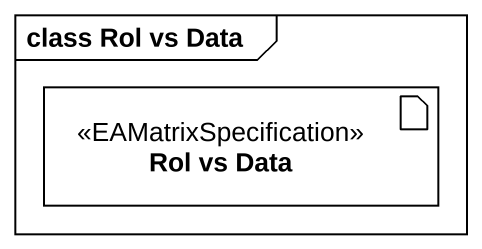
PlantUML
@startuml
mainframe class Rol vs Data
artifact "Rol vs Data" as Rol_vs_Data <<EAMatrixSpecification>>
@enduml
